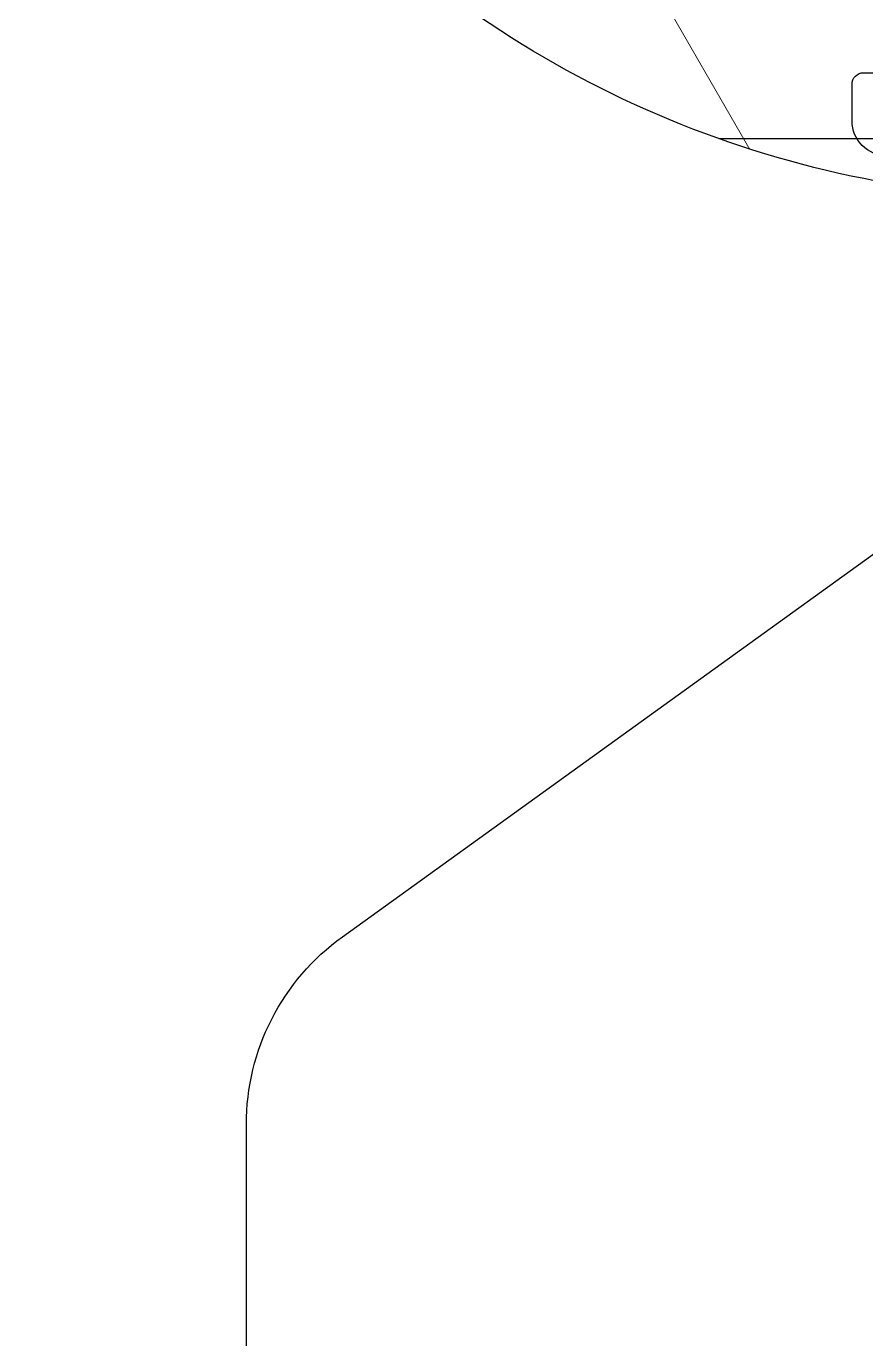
# Model space of a CAD drawing. Header units: inches. Extents: x 1765 to 5217, y -1519 to 441.
# Drawn here: x 4119.71 to 4126.96, y -1308.01 to -1296.67 of the extents above; entities that cross this region are included whole.
import ezdxf

# ---------------------------------------------------------------- set-up
doc = ezdxf.new("R2010")
doc.units = ezdxf.units.IN
doc.header["$MEASUREMENT"] = 0
doc.layers.add('DIM', color=3, linetype='Continuous', lineweight=15)
doc.layers.add('FPC', color=7, linetype='Continuous')

msp = doc.modelspace()

# ---------------------------------------------------------------- hatches: boundary and pattern name
at = {"layer": 'DIM'}
h = msp.add_hatch(dxfattribs=at)
h.set_pattern_fill('HONEY', color=256, style=0)
h.set_pattern_definition([(0, (6241.1135, -2365.6452), (4.7625, 2.74963), [3.175, -6.35]), (120, (6241.1135, -2365.6452), (-4.7624994, 2.749631), [3.175, -6.35]), (60, (6241.1135, -2365.6452), (6e-07, 5.499261), [-6.35, 3.175])])
edge = h.paths.add_edge_path()
edge.add_line((4154.495, -1263.445), (4154.495, -1289.16))
edge.add_arc((4145.495, -1289.16), 9, -90, 0, ccw=False)
edge.add_line((4145.495, -1298.16), (4128.708, -1298.16))
edge.add_arc((4128.708, -1289.16), 9, 180, 270, ccw=False)
edge.add_line((4119.708, -1289.16), (4119.708, -1263.445))
edge.add_arc((4128.128, -1263.445), 8.42, 90, 180, ccw=False)
edge.add_line((4128.128, -1255.025), (4146.075, -1255.025))
edge.add_arc((4146.075, -1263.445), 8.42, 0, 90, ccw=False)

# ---------------------------------------------------------------- linework, layer by layer
msp.add_line((4148.51, -1297.64), (4125.693, -1297.64))
msp.add_line((4148.51, -1297.64), (4125.693, -1297.64))
msp.add_lwpolyline([(4154.495, -1263.445), (4154.495, -1289.16, -0.414214), (4145.495, -1298.16), (4128.708, -1298.16, -0.414214), (4119.708, -1289.16), (4119.708, -1263.445, -0.414214), (4128.128, -1255.025), (4146.075, -1255.025, -0.414214)], format="xyb", close=True)
msp.add_lwpolyline([(4154.495, -1263.445), (4154.495, -1289.16, -0.414214), (4145.495, -1298.16), (4128.708, -1298.16, -0.414214), (4119.708, -1289.16), (4119.708, -1263.445, -0.414214), (4128.128, -1255.025), (4146.075, -1255.025, -0.414214)], format="xyb", close=True)
at = {"layer": 'FPC', "color": 2, "lineweight": -3}
msp.add_lwpolyline([(4121.608, -1321.867), (4121.608, -1306.161, -0.241069), (4122.438, -1304.539), (4127.448, -1300.928, 0.241069), (4127.863, -1300.116), (4127.863, -1298.287, 0.414214), (4127.363, -1297.787), (4127.143, -1297.787, -0.414214), (4126.843, -1297.487), (4126.843, -1297.17, -0.414214), (4126.943, -1297.07), (4133.063, -1297.07, -0.414214), (4133.163, -1297.17), (4133.163, -1297.487, -0.414214), (4132.863, -1297.787), (4132.275, -1297.787, 0.088885), (4131.928, -1297.85), (4131.544, -1297.992, 0.313776), (4130.891, -1298.929), (4130.891, -1302.446, -0.241069), (4130.476, -1303.257), (4128.072, -1304.99, 0.241069), (4127.657, -1305.802), (4127.657, -1309.112, 1)], format="xyb", dxfattribs=at)

doc.saveas('drawing.dxf')
